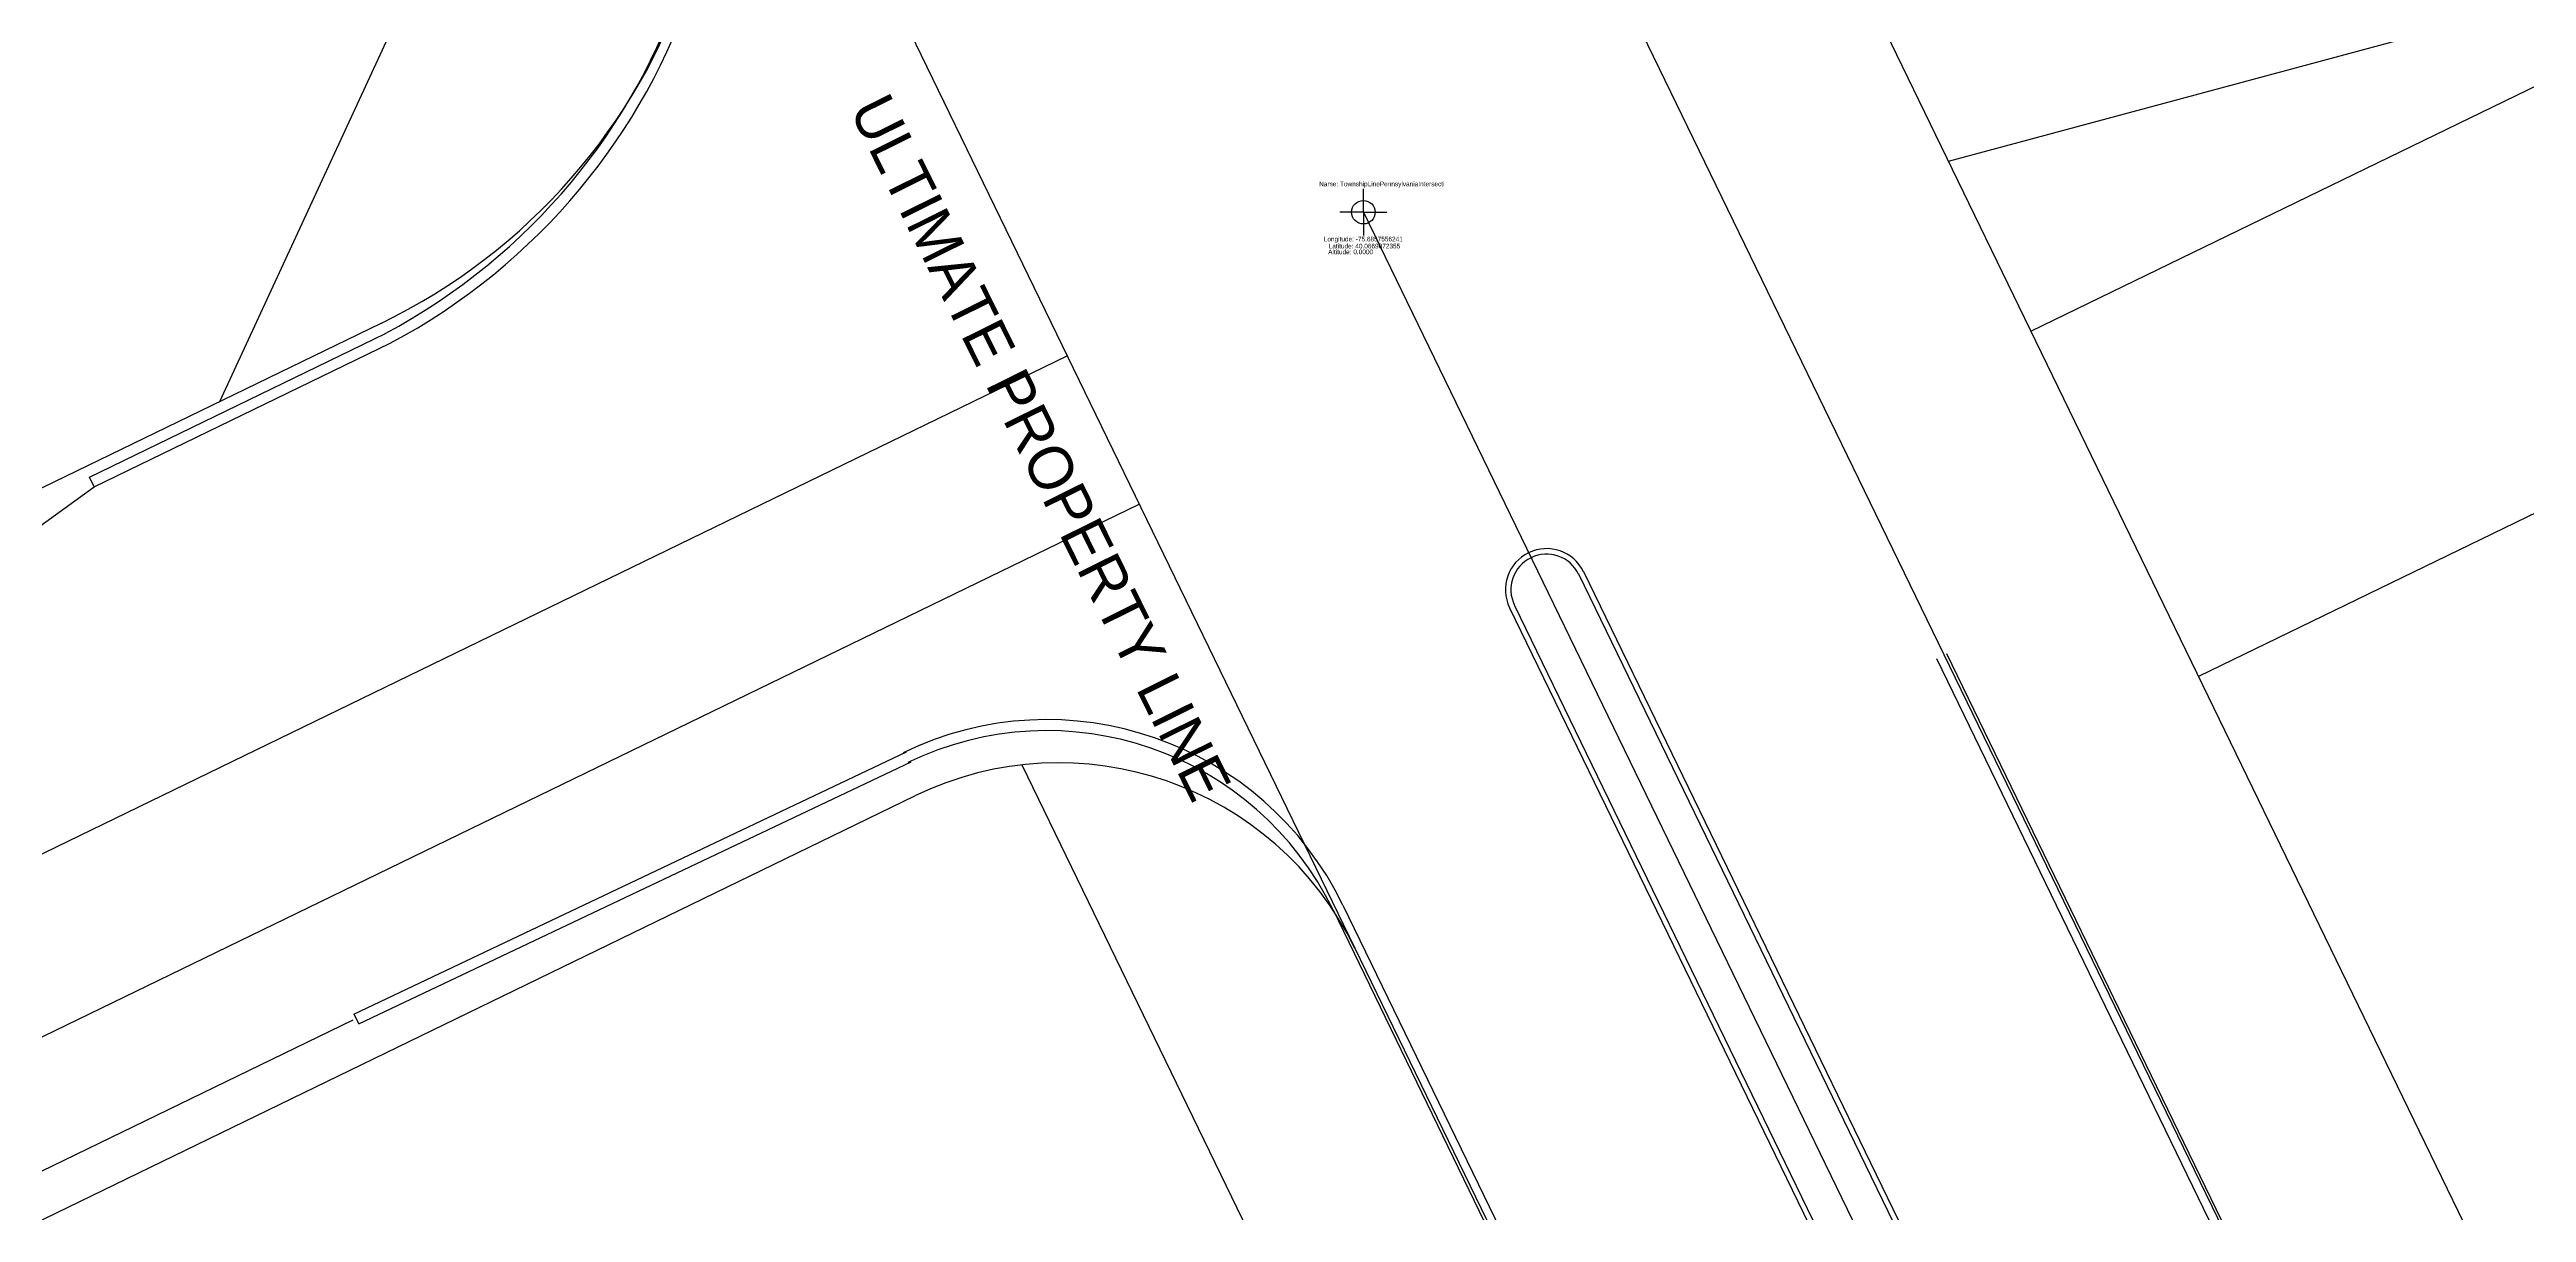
# Model space of a CAD drawing. Extents: x 5056 to 8489, y 7656 to 10510.
# Drawn here: x 6961.8 to 7187.6, y 9841.1 to 9947.1 of the extents above; entities that cross this region are included whole.
import ezdxf

# ---------------------------------------------------------------- set-up
doc = ezdxf.new("R2010")
doc.units = 0
for name, color, linetype in [('Ex Easements', 7, 'Continuous'), ('Ex Parcels', 7, 'Continuous'), ('Ex Roads', 7, 'Continuous'), ('KML Placemark', 7, 'Continuous')]:
    doc.layers.add(name, color=color, linetype=linetype)

msp = doc.modelspace()

# ---------------------------------------------------------------- linework, layer by layer
at = {"layer": 'Ex Easements'}
for p, q in [((7134.86, 9936.91), (7510.89, 10038.24)), ((7005.13, 9975.15), (6977.26, 9914.97)), ((7050.41, 9881.88), (7098.58, 9782.67))]:
    msp.add_line(p, q, dxfattribs=at)
for points in [[(7113.41, 9981.07), (7260.9, 9677.28)], [(7142.38, 9921.41), (7191.86, 9945.43), (7207.14, 9913.95), (7157.67, 9889.93)]]:
    msp.add_lwpolyline(points, dxfattribs=at)
at = {"layer": 'Ex Parcels'}
for p, q in [((6993.62, 10182.02), (7170.54, 9817.61)), ((7017.43, 9995.61), (7080.75, 9865.17)), ((6991.97, 9922.11), (6266.24, 9569.77)), ((6281.7, 9543.93), (7054.55, 9919.15)), ((6288.25, 9530.44), (7061.1, 9905.65)), ((6586.36, 9658.5), (7040.66, 9879.06)), ((7080.75, 9865.17), (7116.57, 9791.41))]:
    msp.add_line(p, q, dxfattribs=at)
for centre, radius, start, end in [((6967.95, 9971.59), 55, 295.8964, 25.8964), ((7053.77, 9852.07), 30, 25.8964, 115.8964)]:
    msp.add_arc(centre, radius, start, end, dxfattribs=at)
at = {"layer": 'Ex Roads'}
for p, q in [((7081.54, 9932.25), (7143.56, 9804.51)), ((6965.42, 9908.11), (6992.41, 9921.21)), ((6965.86, 9907.21), (6992.84, 9920.31)), ((6883.54, 9847.79), (6965.86, 9907.21)), ((6965.86, 9907.21), (6965.42, 9908.11)), ((7169.87, 9817.28), (7133.81, 9891.56)), ((7170.77, 9817.72), (7134.71, 9892)), ((6989.53, 9859.17), (7039.91, 9883.07)), ((6989.96, 9858.27), (7040.33, 9882.17)), ((7078.78, 9868.66), (7116.34, 9791.3)), ((7079.68, 9869.1), (7117.24, 9791.73)), ((6989.53, 9859.17), (6989.96, 9858.27))]:
    msp.add_line(p, q, dxfattribs=at)
for points in [[(7146.48, 9805.93), (7101.17, 9899.26)], [(7146.93, 9806.15), (7101.62, 9899.48)], [(7094.87, 9896.2), (7140.18, 9802.87)], [(7095.32, 9896.42), (7140.63, 9803.09)], [(6989.44, 9858.63), (6909.38, 9819.76), (6841.75, 9805.79), (6836.36, 9803.2), (6829.17, 9799.76), (6821.99, 9796.32)]]:
    msp.add_lwpolyline(points, dxfattribs=at)
for centre, radius, start, end in [((6965.58, 9971.45), 56.95, 298.0649, 24.9983), ((6965.58, 9971.45), 57.95, 298.0649, 24.9983), ((7098.24, 9897.84), 3.75, 115.8964, 205.8964), ((7098.24, 9897.84), 3.25, 115.8964, 205.8964), ((7098.24, 9897.84), 3.75, 25.8964, 115.8964), ((7098.24, 9897.84), 3.25, 25.8964, 115.8964), ((7052.69, 9856), 30, 25.8964, 115.8964), ((7052.69, 9856), 29, 25.8964, 115.8964)]:
    msp.add_arc(centre, radius, start, end, dxfattribs=at)
at = {"layer": 'KML Placemark'}
for q in [(7081.54, 9934.38), (7079.4, 9932.25), (7081.54, 9930.12), (7083.67, 9932.25)]:
    msp.add_line((7081.54, 9932.25), q, dxfattribs=at)
msp.add_circle((7081.54, 9932.25), 1.07, dxfattribs=at)

# ---------------------------------------------------------------- texts
at = {"layer": 'Ex Parcels'}
msp.add_text('ULTIMATE PROPERTY LINE', height=4, rotation=296.3478, dxfattribs=at).set_placement((7034.64, 9941.62))
at = {"layer": 'KML Placemark'}
for s, p in [('Name: TownshipLinePennsylvaniaIntersecti', (7077.51, 9934.61)), ('Longitude: -75.6857556241 ', (7077.93, 9929.59)), ('Altitude: 0.0000         ', (7078.33, 9928.42)), ('Latitude: 40.0669072355  ', (7078.38, 9928.95))]:
    msp.add_text(s, height=0.4265, dxfattribs=at).set_placement(p)

doc.saveas('drawing.dxf')
